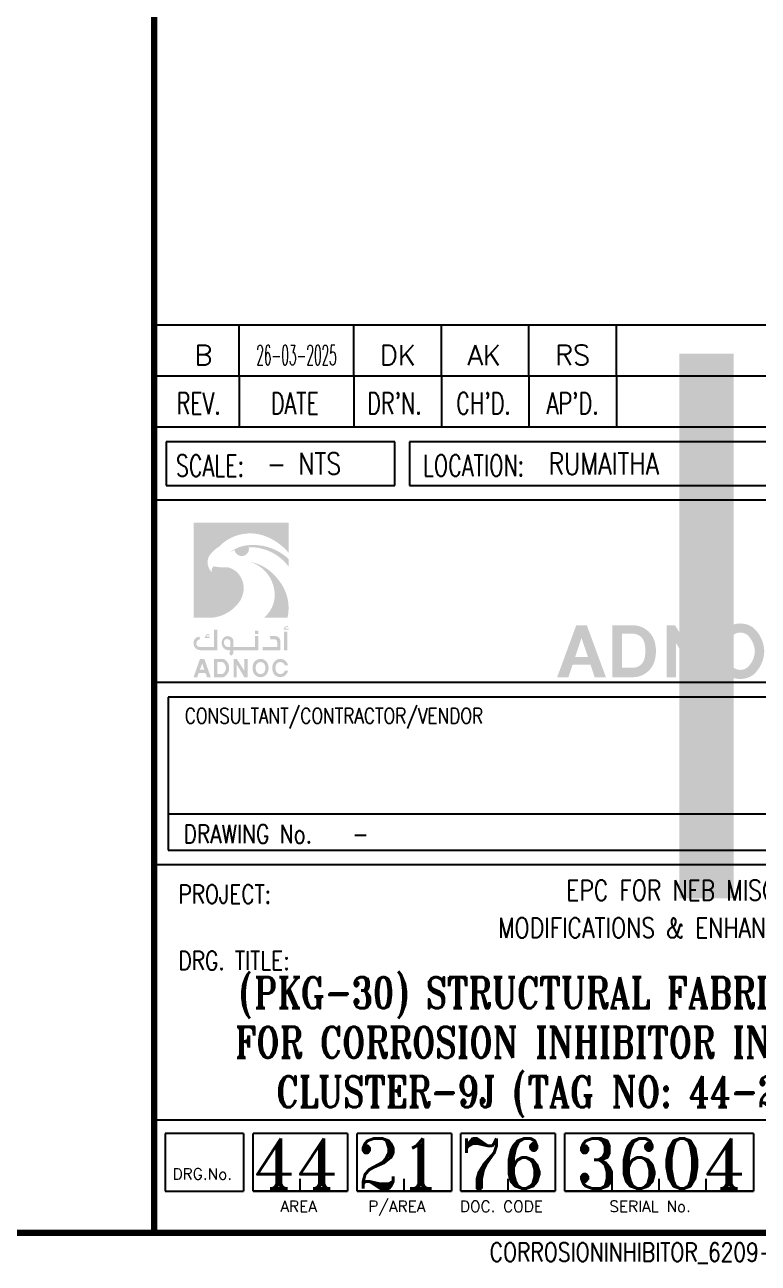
# Model space of a CAD drawing. Header units: millimetres. Extents: x 0 to 16187, y -20471 to 6290.
# Drawn here: x 9804.8 to 9923.4, y 5090.6 to 5290.7 of the extents above; entities that cross this region are included whole.
import ezdxf
from ezdxf.enums import TextEntityAlignment as Align

# ---------------------------------------------------------------- set-up
doc = ezdxf.new("R2018")
doc.units = ezdxf.units.MM
doc.layers.add('BORDER1', color=3, linetype='Continuous')
doc.layers.add('BORDER2', color=7, linetype='Continuous')
doc.styles.add('ROMANC', font='ROMANC', dxfattribs={"height": 5})
doc.styles.add('ROMANS', font='ROMANS.shx', dxfattribs={"width": 0.8})
doc.styles.add('ROMANT', font='ROMANT', dxfattribs={"height": 4})

# ---------------------------------------------------------------- blocks, each defined once
blk = doc.blocks.new('ADNOC_Onshore_LOGO')
at = {"true_color": 0x1859a9}
h = blk.add_hatch(color=154, dxfattribs=at)
h.dxf.hatch_style = 1
edge = h.paths.add_edge_path(flags=16)
edge.add_line((8.809633501006948, 6.339022585343979), (8.809633501006948, 7.244151699944286))
edge.add_arc((8.01872146127076, 6.875329453682199), 0.8726807571715267, 25.00082740925573, 45.45304250286584)
edge.add_arc((8.360491648595623, 7.222547643053), 0.3854771734675378, 45.453042502864, 136.5041640548824)
edge.add_arc((8.571947134533897, 7.021913084540413), 0.6769692807413564, 136.5041640548818, 204.0870017151842)
edge.add_arc((8.581378139115555, 7.026129209361657), 0.6872997965042595, 204.0870017151867, 268.6415385141252)
edge.add_arc((8.687358772960799, 11.49523283885697), 5.157659865438126, 268.6415385141243, 271.3584614858757)
edge = h.paths.add_edge_path()
edge.add_line((11.03269527592948, 5.783131421342996), (8.407880294770763, 5.783131421342996))
edge.add_arc((8.380877311208042, 6.942760267998954), 1.159943198229084, 225.0767776931474, 271.3339418454846, ccw=False)
edge.add_arc((8.532646805249968, 6.921259575820773), 1.257886051082602, 157.5084446206665, 219.4815521570176, ccw=False)
edge.add_arc((8.195926273111048, 7.224879702482741), 0.8443703929493589, 121.58797371901451, 167.8593971045186, ccw=False)
edge.add_arc((8.39132111091469, 6.90712049902991), 1.217398614427693, 69.4269032323395, 121.5879737190127, ccw=False)
edge.add_arc((8.511194438041501, 7.226493570425719), 0.8762699388678041, 1.1546724790712233, 69.42690323234052, ccw=False)
edge.add_line((9.38728644018813, 7.244151699944286), (9.38728644018813, 6.339022585343979))
edge.add_line((9.38728644018813, 6.339022585343979), (10.45504233674827, 6.339022585343979))
edge.add_line((10.45504233674827, 6.339022585343979), (10.45504233674827, 7.689067506265401))
edge.add_arc((9.314110834823788, 7.272271494871497), 1.214678396612672, 20.06785714534811, 29.37925771364127)
edge.add_line((10.37257123035386, 7.868178533168452), (10.91262231195639, 8.081558388345199))
edge.add_arc((10.55625239035329, 7.765260268425391), 0.4764913658065698, 0.8173275390420258, 41.59083704852043, ccw=False)
edge.add_line((11.03269527592948, 7.772057214213259), (11.03269527592948, 5.783131421342996))
h.paths.add_polyline_path([(13.78118503011674, 4.897009186455507), (14.26240424671459, 4.897009186455507), (14.26240424671459, 5.378228403053375), (13.78118503011674, 5.378228403053375)], flags=17)
h.paths.add_polyline_path([(10.54526748404142, 4.897009186455507), (11.02648670063929, 4.897009186455507), (11.02648670063929, 5.378228403053375), (10.54526748404142, 5.378228403053375)])
h.paths.add_polyline_path([(9.72726894306173, 4.897009186455507), (10.2084881596596, 4.897009186455507), (10.2084881596596, 5.378228403053375), (9.72726894306173, 5.378228403053375)])
edge = h.paths.add_edge_path()
edge.add_line((12.02686474945584, 5.378228403053375), (12.02686474945584, 7.989560259015759))
edge.add_line((12.02686474945584, 7.989560259015759), (12.60451768863705, 7.989560259015759))
edge.add_line((12.60451768863705, 7.989560259015759), (12.60451768863705, 6.339022585343979))
edge.add_line((12.60451768863705, 6.339022585343979), (13.7489792490412, 6.339022585343979))
edge.add_line((13.7489792490412, 6.339022585343979), (13.7489792490412, 7.989560259015759))
edge.add_line((13.7489792490412, 7.989560259015759), (14.32663218822239, 7.989560259015759))
edge.add_line((14.32663218822239, 7.989560259015759), (14.32663218822239, 6.339022585343979))
edge.add_line((14.32663218822239, 6.339022585343979), (15.47109374862656, 6.339022585343979))
edge.add_line((15.47109374862656, 6.339022585343979), (15.47109374862656, 9.159138096633733))
edge.add_line((15.47109374862656, 9.159138096633733), (16.04874668780776, 9.159138096633733))
edge.add_line((16.04874668780776, 9.159138096633733), (16.04874668780776, 5.783131421342996))
edge.add_line((16.04874668780776, 5.783131421342996), (12.60451768863705, 5.783131421342996))
edge.add_line((12.60451768863705, 5.783131421342996), (12.60451768863705, 5.378228403053375))
edge.add_arc((11.96593689799754, 5.316711136106063), 0.6415370607427482, -74.55357926435852, 5.502571885262682, ccw=False)
edge.add_line((12.1368020408865, 4.698346435260373), (11.40766252293546, 4.698346435260373))
edge.add_line((11.40766252293546, 4.698346435260373), (11.40766252293546, 5.253479852557003))
edge.add_line((11.40766252293546, 5.253479852557003), (11.81598058031643, 5.253479852557003))
edge.add_arc((11.85526118742738, 5.427698378879926), 0.1785918839397113, 257.2941266257276, 343.9187553648218)
edge = h.paths.add_edge_path()
edge.add_line((22.17267162254804, 5.783131421342996), (19.86835778245898, 5.783131421342996))
edge.add_arc((19.91806830270981, 6.885896019723037), 1.103884457388499, 91.14448351792652, 267.4189630810605, ccw=False)
edge.add_line((19.89601967077214, 7.989560259015759), (20.0134877018104, 7.53651359433084))
edge.add_arc((19.99541254891893, 6.930180707043821), 0.6066022431197094, 88.29248358235122, 198.5558577907972)
edge.add_arc((20.02218039487051, 6.93916613008276), 0.6348379546226339, 198.5558577907976, 250.9702124136795)
edge.add_line((19.81518533614248, 6.339022585343979), (21.59501868336682, 6.339022585343979))
edge.add_line((21.59501868336682, 6.339022585343979), (21.59501868336682, 9.159138096633733))
edge.add_line((21.59501868336682, 9.159138096633733), (22.17267162254804, 9.159138096633733))
edge.add_line((22.17267162254804, 9.159138096633733), (22.17267162254804, 5.783131421342996))
edge = h.paths.add_edge_path(flags=16)
edge.add_line((24.20016726920312, 6.339022585343979), (24.20016726920312, 7.244151699944286))
edge.add_arc((23.40925522946694, 6.875329453682204), 0.8726807571715213, 25.00082740925551, 45.45304250286569)
edge.add_arc((23.7510254167918, 7.222547643053001), 0.3854771734675372, 45.45304250286392, 136.5041640548822)
edge.add_arc((23.96248090273009, 7.02191308454043), 0.6769692807413532, 136.5041640548836, 204.0870017151859)
edge.add_arc((23.97191190731175, 7.026129209361646), 0.6872997965042527, 204.0870017151859, 268.6415385141243)
edge.add_arc((24.07789254115698, 11.49523283885667), 5.157659865437824, 268.6415385141243, 271.3584614858757)
edge = h.paths.add_edge_path()
edge.add_line((24.77782020838432, 5.783131421342996), (24.77782020838432, 5.477521951262406))
edge.add_arc((23.95458769089798, 5.549029490086621), 0.8263323217420376, 295.03812487634445, 355.03564017939283, ccw=False)
edge.add_arc((23.78745280832632, 6.2812068315455), 1.568462794705652, 250.75972128392272, 289.2402787160774, ccw=False)
edge.add_arc((23.54251773912543, 5.579437991990412), 0.8251777267169691, 179.6059486479495, 250.75972128392232, ccw=False)
edge.add_line((22.71735952775055, 5.585113101715859), (23.28936944030623, 5.585113101715859))
edge.add_arc((23.72681071459389, 5.608241398088996), 0.4380522646255081, 183.0265115002609, 298.5439137754276)
edge.add_arc((23.661417768594, 5.728460400409529), 0.5749056383708709, 298.5439137754295, 339.5716563366996)
edge.add_line((24.20016726920312, 5.527797826360345), (24.20016726920312, 5.783131421342996))
edge.add_line((24.20016726920312, 5.783131421342996), (23.79841406296692, 5.783131421342996))
edge.add_arc((23.77141107940423, 6.942760267998904), 1.159943198229033, 225.0767776931463, 271.3339418454834, ccw=False)
edge.add_arc((23.92318057344616, 6.921259575820787), 1.257886051082601, 157.5084446206671, 219.4815521570184, ccw=False)
edge.add_arc((23.58646004130723, 7.224879702482739), 0.8443703929493576, 121.58797371901429, 167.8593971045185, ccw=False)
edge.add_arc((23.78185487911087, 6.907120499029924), 1.217398614427678, 69.42690323233973, 121.5879737190129, ccw=False)
edge.add_arc((23.90172820623768, 7.226493570425712), 0.8762699388678101, 1.154672479071678, 69.42690323234069, ccw=False)
edge.add_line((24.77782020838432, 7.244151699944286), (24.77782020838432, 6.339022585343979))
edge.add_line((24.77782020838432, 6.339022585343979), (25.84557610494448, 6.339022585343979))
edge.add_line((25.84557610494448, 6.339022585343979), (25.84557610494448, 7.689067506265401))
edge.add_arc((24.70464460301999, 7.27227149487141), 1.21467839661271, 20.06785714535182, 29.37925771364497)
edge.add_line((25.76310499855006, 7.868178533168452), (26.30315608015257, 8.081558388345199))
edge.add_arc((25.94678615854946, 7.765260268425381), 0.4764913658065763, 0.8173275390432195, 41.59083704852122, ccw=False)
edge.add_line((26.42322904412566, 7.772057214213259), (26.42322904412566, 5.783131421342996))
edge.add_line((26.42322904412566, 5.783131421342996), (24.77782020838432, 5.783131421342996))
edge = h.paths.add_edge_path()
edge.add_arc((27.683387393782, 6.630902491959298), 0.9435546456859061, 70.6879956399971, 115.1759073993671, ccw=False)
edge.add_arc((27.78294465790193, 6.915002580503211), 0.6425155964751676, 16.08083605086398, 70.6879956399963, ccw=False)
edge.add_line((28.40031981092612, 7.092975084396917), (28.40031981092612, 6.339022585343979))
edge.add_line((28.40031981092612, 6.339022585343979), (26.9150793183253, 6.339022585343979))
edge.add_line((26.9150793183253, 6.339022585343979), (26.9150793183253, 5.783131421342996))
edge.add_line((26.9150793183253, 5.783131421342996), (28.97797275010733, 5.783131421342996))
edge.add_line((28.97797275010733, 5.783131421342996), (28.97797275010733, 7.039257647871837))
edge.add_arc((27.95057486469857, 7.044599867192786), 1.027411774435968, 359.7020785558229, 419.6390245326378)
edge.add_arc((27.8065390527945, 6.798713211452599), 1.31237942625273, 59.63902453263737, 118.7191359566332)
edge.add_line((27.17591918302951, 7.949651236851459), (27.28200040006323, 7.484825117651381))
h.paths.add_polyline_path([(17.21680014508564, 5.783131421342996), (16.63914720590443, 5.783131421342996), (16.63914720590443, 9.159138096633733), (17.21680014508564, 9.159138096633733)])
h.paths.add_polyline_path([(30.22158480971314, 5.783131421342996), (29.64393187053195, 5.783131421342996), (29.64393187053195, 9.159138096633733), (30.22158480971314, 9.159138096633733)])
h.paths.add_polyline_path([(25.94200982752781, 8.462440879976345), (26.42322904412566, 8.462440879976345), (26.42322904412566, 8.943660096574206), (25.94200982752781, 8.943660096574206)])
h.paths.add_polyline_path([(8.48773227023699, 8.462440879976345), (8.968951486834843, 8.462440879976345), (8.968951486834843, 8.943660096574206), (8.48773227023699, 8.943660096574206)])
h.paths.add_polyline_path([(7.669733729257299, 8.462440879976345), (8.150952945855163, 8.462440879976345), (8.150952945855163, 8.943660096574206), (7.669733729257299, 8.943660096574206)])
edge = h.paths.add_edge_path(flags=17)
edge.add_line((21.15852891507673, 7.723859025780046), (20.6591736163443, 7.723859025780046))
edge.add_arc((20.79261535420897, 7.841758931980388), 0.178064834502468, 160.2758732714833, 221.461593126994, ccw=False)
edge.add_arc((20.83324680181703, 7.812707685530518), 0.2265275944702712, 23.228006061210294, 156.8253331104694, ccw=False)
edge.add_line((21.0414126746372, 7.902048160397753), (21.14700963409467, 7.902048160397753))
edge.add_arc((20.84286094389182, 7.891610302287251), 0.3043277421367306, 1.965520880203656, 83.73685662996695)
edge.add_arc((20.84927590427085, 7.759526198256402), 0.4354200812868274, 86.47312075399518, 148.8504606702437)
edge.add_arc((20.75994027380711, 7.807989987436041), 0.3339293820917556, 148.0380570896327, 194.5924817586635)
edge.add_line((20.43678270617946, 7.723859025780046), (20.30589390537241, 7.723859025780046))
edge.add_line((20.30589390537241, 7.723859025780046), (20.30589390537241, 7.524581449217097))
edge.add_line((20.30589390537241, 7.524581449217097), (21.15852891507673, 7.524581449217097))
edge.add_line((21.15852891507673, 7.524581449217097), (21.15852891507673, 7.723859025780046))
edge = h.paths.add_edge_path()
edge.add_line((30.28571852900836, 9.630480649262203), (29.78636323027596, 9.630480649262203))
edge.add_arc((29.91980496814062, 9.748380555462553), 0.1780648345024733, 160.2758732714849, 221.4615931269959, ccw=False)
edge.add_arc((29.96043641574867, 9.719329309012682), 0.2265275944702675, 23.22800606121001, 156.8253331104693, ccw=False)
edge.add_line((30.16860228856884, 9.808669783879914), (30.27419924802631, 9.808669783879914))
edge.add_arc((29.97005055782347, 9.79823192576941), 0.3043277421367272, 1.965520880204014, 83.73685662996758)
edge.add_arc((29.97646551820251, 9.666147821738573), 0.4354200812868132, 86.47312075399694, 148.8504606702452)
edge.add_arc((29.88712988773876, 9.714611610918181), 0.333929382091755, 148.0380570896294, 194.5924817586604)
edge.add_line((29.56397232011111, 9.630480649262203), (29.43308351930406, 9.630480649262203))
edge.add_line((29.43308351930406, 9.630480649262203), (29.43308351930406, 9.43120307269924))
edge.add_line((29.43308351930406, 9.43120307269924), (30.28571852900836, 9.43120307269924))
edge.add_line((30.28571852900836, 9.43120307269924), (30.28571852900836, 9.630480649262203))
edge = h.paths.add_edge_path()
edge.add_line((26.22982967771049, 2.636968686913833), (26.22982967771049, 0.1013404909406743))
edge.add_line((26.22982967771049, 0.101340490940674), (26.77715411507763, 0.101340490940674))
edge.add_line((26.77715411507763, 0.101340490940674), (26.77715411507763, 1.65934573925698))
edge.add_arc((27.48777161562524, 1.430031596605723), 0.7467008826192773, 120.02712451423099, 162.1152647871201, ccw=False)
edge.add_arc((27.34743908818102, 1.67282914133993), 0.4662657457554371, 56.98610864265851, 120.0271245142306, ccw=False)
edge.add_arc((27.4325848425043, 1.80387253789667), 0.3099897998763357, 26.441334593337388, 56.98610864265743, ccw=False)
edge.add_line((27.71014684387841, 1.941905184109706), (27.74053858646388, 2.6745580244139))
edge.add_arc((27.62382909312056, 1.837199898840676), 0.8454523855900798, 82.0653325629798, 114.13305943469)
edge.add_arc((27.72041635184797, 1.621610195206741), 1.081689594474379, 114.1330594346913, 150.3055167095028)
edge.add_line((26.78077508348049, 2.157452210706542), (26.78077508348049, 2.636968686913833))
edge.add_line((26.78077508348049, 2.636968686913833), (26.22982967771049, 2.636968686913833))
edge = h.paths.add_edge_path()
edge.add_arc((16.50238104490382, 1.803872537896658), 0.3099897998763397, 355.8965605440185, 416.9861086426603)
edge.add_arc((16.41723529058052, 1.672829141339921), 0.466265745755448, 56.98610864265867, 120.0271245142308)
edge.add_arc((16.55756781802474, 1.430031596605737), 0.7467008826192703, 120.027124514232, 162.115264787121)
edge.add_line((15.84695031747713, 1.65934573925698), (15.84695031747713, 0.1013404909406739))
edge.add_line((15.84695031747713, 0.101340490940674), (15.29341576295255, 0.101340490940674))
edge.add_line((15.29341576295255, 0.101340490940674), (15.29341576295255, 2.569234187285773))
edge.add_line((15.29341576295255, 2.569234187285773), (15.84695031747713, 2.569234187285773))
edge.add_line((15.84695031747713, 2.569234187285773), (15.85057128587999, 2.157452210706542))
edge.add_arc((16.79021255424747, 1.621610195206752), 1.08168959447437, 114.13305943469169, 150.3055167095032, ccw=False)
edge.add_arc((16.69362529552008, 1.837199898840675), 0.8454523855900906, 64.45901676619337, 114.1330594346918, ccw=False)
edge.add_arc((16.77389615882297, 2.005181933449827), 0.6592767280866965, 6.460772938083323, 64.4590167661936, ccw=False)
edge.add_line((17.42898590375231, 2.079365693701748), (17.42898590375231, 0.1013404909406741))
edge.add_line((17.42898590375231, 0.101340490940674), (16.8115761825661, 0.101340490940674))
edge.add_line((16.8115761825661, 0.101340490940674), (16.8115761825661, 1.781690498464374))
edge = h.paths.add_edge_path()
edge.add_line((29.66813996698011, 0.8483427138323312), (30.24082827194025, 0.8483427138323312))
edge.add_arc((29.60886275243024, 0.8204214928006526), 0.6325820203210475, -65.49763573331597, 2.529771594972374, ccw=False)
edge.add_arc((29.22722075856366, 1.486893058847231), 1.399108509275022, 233.7695943070437, 297.4057106183664, ccw=False)
edge.add_arc((29.34912907503962, 1.357188184524148), 1.3776938216494, 134.7414142997316, 226.4720767823354, ccw=False)
edge.add_arc((29.15570716775061, 1.608948370900346), 1.063465725021259, 104.26673583315241, 136.8878306869026, ccw=False)
edge.add_arc((29.17612092776819, 1.537408230540642), 1.137832225966817, 12.805560524169323, 104.3752052798653, ccw=False)
edge.add_line((30.2856528182888, 1.789600931399245), (30.2856528182888, 1.14834159587808))
edge.add_line((30.2856528182888, 1.14834159587808), (28.66366728496038, 1.14834159587808))
edge.add_arc((29.23098858365748, 1.036557299346714), 0.5782293532037085, 168.853299858458, 206.3903004142566)
edge.add_arc((29.19050520721424, 1.033506633009798), 0.5408242723520933, 208.007336934171, 332.9941322309592)
edge.add_arc((29.61997505780924, 0.8146254099793382), 0.05879383517473051, 332.99413223095, 394.9935110790291)
edge = h.paths.add_edge_path()
edge.add_line((22.72166074393514, 0.101340490940674), (22.71988341931199, 2.079365693701748))
edge.add_arc((22.06479367438266, 2.005181933449836), 0.6592767280866881, 6.460772938082519, 64.45901676619295)
edge.add_arc((21.98452281107977, 1.837199898840664), 0.8454523855901029, 64.45901676619356, 114.1330594346919)
edge.add_arc((22.08111006980715, 1.621610195206752), 1.08168959447437, 114.1330594346917, 150.3055167095032)
edge.add_line((21.14146880143967, 2.157452210706542), (21.14146880143967, 3.462040505988072))
edge.add_line((21.14146880143967, 3.462040505988072), (20.59052339566967, 3.462040505988072))
edge.add_line((20.59052339566967, 3.462040505988072), (20.59052339566967, 0.1013404909406739))
edge.add_line((20.59052339566967, 0.101340490940674), (21.13784783303682, 0.101340490940674))
edge.add_line((21.13784783303682, 0.101340490940674), (21.13784783303682, 1.65934573925698))
edge.add_arc((21.84846533358442, 1.430031596605733), 0.7467008826192709, 120.02712451423159, 162.1152647871207, ccw=False)
edge.add_arc((21.7081328061402, 1.672829141339933), 0.4662657457554346, 56.98610864265868, 120.0271245142307, ccw=False)
edge.add_arc((21.79327856046348, 1.803872537896668), 0.3099897998763361, -4.103439455983221, 56.98610864265828, ccw=False)
edge.add_line((22.10247369812576, 1.781690498464374), (22.10247369812576, 0.1013404909406739))
edge.add_line((22.10247369812576, 0.101340490940674), (22.72166074393514, 0.101340490940674))
edge = h.paths.add_edge_path(flags=16)
edge.add_arc((24.47935985179831, 1.374965504856752), 0.8038558529836055, 247.6508901577132, 292.349109842229, ccw=False)
edge.add_arc((24.48184389417033, 1.073559352105281), 0.5388688645612407, 204.8015894429307, 235.1210168617894, ccw=False)
edge.add_arc((25.28218470213523, 1.368057374597866), 1.390608838565759, 180.2288846668025, 201.9826712435612, ccw=False)
edge.add_arc((24.98774177762285, 1.356957375910031), 1.096168842107897, 155.1984105570876, 179.7101758178748, ccw=False)
edge.add_arc((24.48184389417045, 1.590732046248411), 0.5388688645612928, 124.8789831382422, 155.198410557087, ccw=False)
edge.add_arc((24.47935985179822, 1.289325893496846), 0.8038558529836014, 67.65089015777602, 112.34910984229211, ccw=False)
edge.add_arc((24.47687580942647, 1.590732046247973), 0.5388688645611707, 24.801589442970283, 55.12101686192523, ccw=False)
edge.add_arc((23.97097792597372, 1.356957375910021), 1.096168842107911, 0.2898241821216061, 24.801589442912814, ccw=False)
edge.add_arc((23.67653500146132, 1.368057374597882), 1.390608838565788, 338.0173287564386, 359.7711153331935, ccw=False)
edge.add_arc((24.47687580942645, 1.073559352105504), 0.5388688645611597, 304.8789831380996, 335.19841055703927, ccw=False)
edge = h.paths.add_edge_path()
edge.add_arc((24.47935985179829, 1.520866308782555), 1.443401536080802, 245.0078041661441, 294.99219583385593, ccw=False)
edge.add_arc((24.48184389417046, 1.219460156030968), 1.178414547658509, 204.8015894429119, 238.6940351228773, ccw=False)
edge.add_arc((24.6248266488477, 1.368516911880511), 1.372803716115384, 180.2510328602671, 207.9471923749473, ccw=False)
edge.add_arc((24.62815859512185, 1.356492851235112), 1.376135607035752, 152.0873521020709, 179.7497984361091, ccw=False)
edge.add_arc((24.48184389417044, 1.506378072058372), 1.178414547658492, 121.305964877122, 155.1984105570874, ccw=False)
edge.add_arc((24.47935985179829, 1.204971919306778), 1.443401536080802, 65.00780416614413, 114.9921958338559, ccw=False)
edge.add_arc((24.47687580942615, 1.50637807205836), 1.178414547658501, 24.801589442913098, 58.69403512287852, ccw=False)
edge.add_arc((24.33056110847474, 1.356492851235134), 1.376135607035745, 0.25020156389001613, 27.91264789792831, ccw=False)
edge.add_arc((24.33389305474889, 1.368516911880489), 1.372803716115377, 332.0528076250535, 359.74896713973374, ccw=False)
edge.add_arc((24.47687580942613, 1.21946015603098), 1.178414547658517, 301.3059648771223, 335.19841055708764, ccw=False)
edge = h.paths.add_edge_path()
edge.add_arc((18.92944890416692, 1.527473941091075), 0.6691688918318205, 33.10592908019231, 108.0234014153863, ccw=False)
edge.add_line((19.48998639055666, 1.892966392651016), (20.04358949674672, 1.892966392651016))
edge.add_arc((19.25280614416062, 1.845023063045573), 0.792235365015327, 3.469461226363092, 55.94849257854921)
edge.add_arc((19.05741306057999, 1.121349702533322), 1.520822958785363, 65.15502981669626, 123.2287142742329)
edge.add_arc((18.62912713902108, 1.874147402257662), 0.6586611895935787, 127.9543278440507, 227.0545679978139)
edge.add_arc((18.82833083706874, 2.248015339344766), 1.073588737116367, 232.8763585252366, 269.0388656831607)
edge.add_arc((18.7920095768503, -0.1736712221525289), 1.348373235472319, 66.7623553085727, 89.22182333187982, ccw=False)
edge.add_arc((19.25012170959817, 0.8264009995423423), 0.2500790238135, 8.317716164817398, 72.81621859349048, ccw=False)
edge.add_arc((19.20867116380595, 0.8203409287791762), 0.2919702186416285, -61.82150919830502, 8.317716164820808, ccw=False)
edge.add_arc((19.02646254361049, 1.160465102733307), 0.6778256773065428, 241.8215091983069, 298.1784908016928, ccw=False)
edge.add_arc((18.8715875991994, 0.8713640027002478), 0.3498535833005699, 186.2259600740529, 241.8215091983063, ccw=False)
edge.add_line((18.5237974773005, 0.8334224574259785), (17.90259544347492, 0.8334224574259785))
edge.add_arc((18.65213948188466, 0.8065725373987811), 0.7500247887377128, 177.948446642527, 252.7359222380383)
edge.add_arc((18.9488685366749, 1.761367834480762), 1.749865871753698, 252.7359222380381, 287.264077761962)
edge.add_arc((19.27585716605785, 0.8286516350542584), 0.7629528052127441, 284.6010027386968, 404.9939217593831)
edge.add_arc((19.19127106248953, 0.6071699561238377), 0.9841395841058728, 50.63999418822146, 85.78654909831702)
edge.add_arc((19.53181744673686, 5.849080630845641), 4.26886687366907, 259.2459675005859, 266.39737771017053, ccw=False)
edge.add_arc((18.79529550995784, 1.911178568307251), 0.2629337680531095, 106.09448748386001, 256.8048441946752, ccw=False)
edge = h.paths.add_edge_path()
edge.add_arc((13.67255757560605, 1.830078867902607), 2.091402791302316, 181.3257593283692, 229.4133770975392)
edge.add_arc((13.12747826147529, 1.410933896808995), 1.425483021959252, 235.100162178646, 304.8998378213531)
edge.add_arc((12.58239894734503, 1.830078867902378), 2.091402791301815, 310.5866229024539, 358.6742406716245)
edge.add_arc((12.5823989473445, 1.733302129026119), 2.091402791302342, 1.325759328368635, 49.41337709753919)
edge.add_arc((13.12747826147529, 2.15244710011974), 1.425483021959252, 55.1001621786469, 124.899837821354)
edge.add_arc((13.67255757560559, 1.733302129026336), 2.091402791301856, 130.5866229024548, 178.6742406716248)
edge = h.paths.add_edge_path(flags=16)
edge.add_arc((13.67255757560603, 1.830078867902636), 1.48475333561863, 181.8676101230098, 228.6117171020606)
edge.add_arc((13.12747826147528, 1.328274390046746), 0.7518635257751303, 234.5029455404847, 305.4970544595153)
edge.add_arc((12.58239894734452, 1.830078867902641), 1.484753335618634, 311.3882828979392, 358.1323898769901)
edge.add_arc((12.5823989473445, 1.733302129026084), 1.484753335618656, 1.867610123009545, 48.61171710206034)
edge.add_arc((13.12747826147528, 2.23510660688199), 0.7518635257751303, 54.50294554048469, 125.4970544595153)
edge.add_arc((13.67255757560606, 1.73330212902609), 1.484753335618652, 131.3882828979398, 178.1323898769907)
edge = h.paths.add_edge_path()
edge.add_arc((8.318737833485905, 1.936003267034772), 1.759538296132645, 17.38003244945127, 45.95922929575666)
edge.add_arc((8.628415729710618, 2.256227791975044), 1.31406759475781, 45.9592292957571, 134.040770704243)
edge.add_arc((8.938093625935341, 1.936003267034731), 1.759538296132682, 134.0407707042427, 159.5360577009722)
edge.add_arc((9.431613022982942, 1.780873407666532), 2.276311586525229, 160.220790688654, 196.4749932999074)
edge.add_arc((8.938093625935341, 1.627377729893996), 1.759538296132678, 196.2394596529834, 225.9592292957572)
edge.add_arc((8.628415729710609, 1.307153204953696), 1.314067594757811, 225.9592292957576, 314.0407707042434)
edge.add_arc((8.318737833485883, 1.627377729893978), 1.759538296132661, 314.0407707042438, 348.0027685819756)
edge.add_line((10.03984367139376, 1.261632312592731), (9.35565698799358, 1.261632312592731))
edge.add_arc((8.126121234876248, 1.710679626981086), 1.30896969359615, 312.7207573864137, 339.9369489557039, ccw=False)
edge.add_arc((8.628415729710612, 1.166210935160992), 0.5681960339560114, 227.2427872331776, 312.7572127668224, ccw=False)
edge.add_arc((9.130710224544977, 1.710679626981092), 1.308969693596155, 176.890209480138, 227.2792426135864, ccw=False)
edge.add_arc((9.13071022454497, 1.852701369947664), 1.308969693596148, 132.7207573864139, 183.1097905198624, ccw=False)
edge.add_arc((8.628415729710607, 2.397170061767749), 0.568196033956017, 47.24278723317752, 132.7572127668224, ccw=False)
edge.add_arc((8.126121234876257, 1.852701369947631), 1.308969693596165, 22.744864953188483, 47.27924261358743, ccw=False)
edge.add_line((9.333299720118546, 2.35878610941462), (9.997943504541333, 2.461591822706089))
edge = h.paths.add_edge_path()
edge.add_arc((5.627063099021511, 1.830078867902629), 2.091402791302325, 181.3257593283698, 229.4133770975398)
edge.add_arc((5.081983784890758, 1.410933896808987), 1.425483021959242, 235.100162178646, 304.8998378213531)
edge.add_arc((4.536904470760471, 1.830078867902371), 2.091402791301824, 310.5866229024546, 358.6742406716252)
edge.add_arc((4.536904470759969, 1.73330212902614), 2.091402791302321, 1.325759328368441, 49.413377097539)
edge.add_arc((5.081983784890749, 2.152447100119755), 1.425483021959242, 55.10016217864649, 124.8998378213536)
edge.add_arc((5.62706309902106, 1.73330212902632), 2.091402791301879, 130.5866229024545, 178.6742406716244)
edge = h.paths.add_edge_path(flags=16)
edge.add_arc((5.627063099021506, 1.830078867902643), 1.484753335618648, 181.8676101230094, 228.6117171020602)
edge.add_arc((5.08198378489074, 1.328274390046757), 0.751863525775144, 234.5029455404847, 305.4970544595153)
edge.add_arc((4.536904470759966, 1.830078867902631), 1.484753335618644, 311.3882828979403, 358.1323898769911)
edge.add_arc((4.536904470759967, 1.733302129026117), 1.484753335618643, 1.867610123008935, 48.61171710205971)
edge.add_arc((5.08198378489074, 2.23510660688199), 0.7518635257751443, 54.50294554048471, 125.4970544595153)
edge.add_arc((5.627063099021505, 1.733302129026105), 1.484753335618647, 131.3882828979397, 178.1323898769906)
h.paths.add_polyline_path([(2.23729520617103, 1.266077010044442), (0.8543837902692921, 3.462040505988072), (0.3176256446250676, 3.462040505988072), (0.3176256446250676, 0.101340490940674), (0.9291475218015002, 0.101340490940674), (0.9291475218015002, 2.294602273292365), (2.304650060122768, 0.101340490940674), (2.854099248215526, 0.101340490940674), (2.854099248215526, 3.462040505988072), (2.23729520617103, 3.462040505988072)])
edge = h.paths.add_edge_path()
edge.add_arc((-1.871701915535537, 1.987818896111767), 1.47466791594786, 18.61953824241698, 91.40967132582273, ccw=False)
edge.add_arc((-2.992601095756508, 1.745667278407342), 2.617365199146763, 0.7885959671792193, 15.807517095688297, ccw=False)
edge.add_arc((-2.992601095756499, 1.817713718521407), 2.617365199146755, 344.1924829043116, 359.21140403282084, ccw=False)
edge.add_arc((-1.871701915535541, 1.57556210081698), 1.474667915947862, 268.5903286741774, 341.38046175758313, ccw=False)
edge.add_line((-1.9079801087061, 0.101340490940674), (-3.196222682628633, 0.101340490940674))
edge.add_line((-3.196222682628633, 0.101340490940674), (-3.196222682628633, 3.462040505988072))
edge.add_line((-3.196222682628633, 3.462040505988072), (-1.9079801087061, 3.462040505988072))
edge = h.paths.add_edge_path(flags=16)
edge.add_line((-2.578220822100974, 0.7170952323599433), (-1.886162168277327, 0.7170952323599433))
edge.add_arc((-1.861828217192506, 1.480067366751244), 0.763360084778485, 268.1732488225971, 343.7264220372696)
edge.add_arc((-3.261194529628078, 1.815215771555519), 2.201703215940456, 345.5591860322625, 374.4408139677375)
edge.add_arc((-1.861828217192511, 2.150364176359796), 0.7633600847784888, 16.27357796273012, 91.82675117740257)
edge.add_line((-1.886162168277327, 2.913336310751101), (-2.578220822100974, 2.913336310751101))
edge.add_line((-2.578220822100974, 2.913336310751101), (-2.578220822100974, 0.7170952323599433))
h.paths.add_polyline_path([(-5.602503390763776, 1.405265761228658), (-5.189343159305917, 2.636968686913833), (-4.776182927848062, 1.405265761228658)], flags=16)
h.paths.add_polyline_path([(-4.84828030505081, 3.462040505988072), (-3.612200483356393, 0.101340490940674), (-4.338796561995087, 0.101340490940674), (-4.614900304207726, 0.9244540463667761), (-5.763786014404129, 0.9244540463667761), (-6.03988975661677, 0.101340490940674), (-6.766485835255448, 0.101340490940674), (-5.530406013561052, 3.462040505988072)])
edge = h.paths.add_edge_path(flags=16)
edge.add_line((29.77474148542352, 1.611793977287669), (28.65923477543515, 1.611793977287669))
edge.add_arc((29.72537005625394, 1.356957375909909), 1.096168842107968, 155.1984105570822, 166.5569154741725, ccw=False)
edge.add_arc((29.2194721728015, 1.590732046248457), 0.5388688645612638, 124.87898313824621, 155.1984105570909, ccw=False)
edge.add_arc((29.21698813042926, 1.289325893496824), 0.803855852983624, 67.65089015777602, 112.349109842292, ccw=False)
edge.add_arc((29.21450408805753, 1.590732046247967), 0.5388688645611761, 24.801589442970794, 55.121016861925625, ccw=False)
edge.add_arc((28.70860620460476, 1.356957375910055), 1.096168842107909, 13.443084525820382, 24.801589442910824, ccw=False)
edge = h.paths.add_edge_path()
edge.add_line((-24.20263076180645, 3.947609198877957), (-25.72579132720312, 3.947609198877959))
edge.add_arc((-26.97461152551455, 5.437453149783684), 1.944013087857433, 309.9704840691775, 378.4625328853269)
edge.add_arc((-27.28978813965397, 5.408274363007666), 2.253363207795264, 16.62806979373718, 73.08101547517643)
edge.add_arc((-27.17672378404074, 4.684375709952294), 2.930422583408647, 36.698440555906075, 79.32733898042909, ccw=False)
edge.add_arc((-26.99554120986842, 4.568945651401804), 2.861189919968368, -12.542289903652772, 40.72332626596278, ccw=False)
edge = h.paths.add_edge_path(flags=17)
edge.add_line((-29.23936717956244, 2.716438395056706), (-29.4236645085868, 2.716438395056706))
edge.add_arc((-29.37441509452981, 2.759951776931503), 0.06571848436429129, 160.2758732714847, 221.4615931269936, ccw=False)
edge.add_arc((-29.35941922427958, 2.749229817759084), 0.0836046612845822, 23.228006061208873, 156.8253331104681, ccw=False)
edge.add_line((-29.28259133349286, 2.782202754931463), (-29.24361860679804, 2.782202754931464))
edge.add_arc((-29.35587092768646, 2.778350449017453), 0.1123184036820852, 1.965520880202851, 83.73685662996725)
edge.add_arc((-29.35350335480468, 2.729602097610644), 0.1607007238902531, 86.47312075399836, 148.8504606702467)
edge.add_arc((-29.38647450405046, 2.74748865438269), 0.1232434968818548, 148.0380570896269, 194.5924817586583)
edge.add_line((-29.50574244156703, 2.716438395056706), (-29.55404964176932, 2.716438395056706))
edge.add_line((-29.55404964176932, 2.716438395056706), (-29.55404964176932, 2.642890912556309))
edge.add_line((-29.55404964176932, 2.642890912556309), (-29.23936717956244, 2.642890912556309))
edge.add_line((-29.23936717956244, 2.642890912556309), (-29.23936717956244, 2.716438395056706))
edge = h.paths.add_edge_path(flags=17)
edge.add_arc((-26.63136600871186, 5.399840801273635), 3.109418693546802, 36.51817115467599, 91.49789206004215)
edge.add_arc((-27.16782949404057, 8.401771617355942), 0.4674587593831376, -170.46037474875413, 13.159809508557828, ccw=False)
edge.add_arc((-26.74027374575886, 6.206418800533013), 2.296724053416853, 112.7603273918462, 122.4955925144864)
edge.add_arc((-26.53933765914779, 6.35016206230976), 2.296724053416776, 100.49605300916289, 128.6618487234109, ccw=False)
edge.add_arc((-26.4249198291519, 5.297107181975371), 3.35394019648834, 46.88045414892781, 99.14073338470718, ccw=False)
edge.add_line((-24.13242516431573, 7.745245873577204), (-24.13242516431573, 7.250186517075699))
edge = h.paths.add_edge_path()
edge.add_arc((-28.48335195890562, 5.71935324383503), 1.54849929566917, 48.539557234234394, 73.5553473783861, ccw=False)
edge.add_arc((-28.57999969706465, 5.814508682625397), 1.547118426671254, 0.5076740447142924, 43.517567627421215, ccw=False)
edge.add_arc((-28.72220962362869, 5.923936935930957), 1.691977371946797, 318.127169810757, 356.75688030226104, ccw=False)
edge.add_arc((-29.32212854890323, 6.386953475814611), 2.448380669092235, 274.92412827445844, 319.4297732230371, ccw=False)
edge.add_line((-29.11196813550206, 3.947609198877959), (-30.28571852900842, 3.947609198877959))
edge.add_line((-30.28571852900842, 3.947609198877959), (-30.28571852900842, 10.10134049094067))
edge.add_line((-30.28571852900842, 10.10134049094067), (-24.13242516431573, 10.10134049094067))
edge.add_line((-24.13242516431573, 10.10134049094067), (-24.13242516431573, 8.143551142687276))
edge.add_arc((-26.97509020211501, 5.762224140698487), 3.708296483228824, 39.95322226163258, 65.52892825436669)
edge.add_arc((-26.62199532302985, 6.604166951840004), 2.795855244988619, 64.96772397017178, 136.4197336950067)
edge.add_arc((-27.63911825118109, 6.850481410758871), 1.960226234339272, 120.9532800497675, 148.1396218256332)
edge.add_arc((-28.46686769658049, 7.535286518919657), 0.9073258855079082, 157.3164298522796, 224.6844058410385)
edge.add_arc((-28.71598271672162, 6.97605916323672), 0.40375082567413, 133.6943622256921, 191.2554163841985, ccw=False)
edge.add_arc((-28.20912882408212, 11.8875384095643), 4.685904999358332, 260.3465848964512, 272.0073928847842)
h.paths.add_polyline_path([(-26.2996563462948, 2.907056620204796), (-26.09126480729048, 2.907056620204796), (-26.09126480729048, 3.104909920567725), (-26.2996563462948, 3.104909920567725)])
edge = h.paths.add_edge_path()
edge.add_line((-24.14031192419248, 3.251808299148024), (-24.32460925321685, 3.251808299148024))
edge.add_arc((-24.27535983915985, 3.295321681022822), 0.06571848436428862, 160.2758732714841, 221.4615931269956, ccw=False)
edge.add_arc((-24.26036396890962, 3.284599721850403), 0.08360466128458185, 23.228006061209328, 156.8253331104687, ccw=False)
edge.add_line((-24.1835360781229, 3.317572659022781), (-24.14456335142809, 3.317572659022783))
edge.add_arc((-24.25681567231651, 3.313720353108771), 0.1123184036820853, 1.965520880203077, 83.73685662996725)
edge.add_arc((-24.25444809943472, 3.264972001701963), 0.1607007238902533, 86.4731207539971, 148.850460670246)
edge.add_arc((-24.2874192486805, 3.282858558474008), 0.1232434968818581, 148.0380570896276, 194.5924817586579)
edge.add_line((-24.40668718619708, 3.251808299148024), (-24.45499438639936, 3.251808299148024))
edge.add_line((-24.45499438639936, 3.251808299148024), (-24.45499438639936, 3.178260816647627))
edge.add_line((-24.45499438639936, 3.178260816647627), (-24.14031192419248, 3.178260816647627))
edge.add_line((-24.14031192419248, 3.178260816647627), (-24.14031192419248, 3.251808299148024))
h.paths.add_polyline_path([(-24.4289659264251, 1.849638350455161), (-24.22057438742078, 1.849638350455161), (-24.21709457486624, 3.038465254444961), (-24.42548611387056, 3.038465254444961)])
edge = h.paths.add_edge_path(flags=16)
edge.add_arc((-28.0362989890761, 2.341806937127579), 0.283847541775412, 141.7786293500493, 271.2769693040459, ccw=False)
edge.add_arc((-28.11584838791075, 2.336739465890304), 0.2307040463010955, 25.82043143454979, 128.4467116910442, ccw=False)
edge.add_line((-27.90817702322612, 2.437223102715998), (-27.90817702322612, 2.058029889459483))
edge.add_line((-27.90817702322612, 2.058029889459483), (-28.02997331213813, 2.058029889459483))
edge = h.paths.add_edge_path()
edge.add_line((-26.2996563462948, 2.75877704975261), (-26.09126480729048, 2.75877704975261))
edge.add_line((-26.09126480729048, 2.75877704975261), (-26.09126480729048, 1.849638350455161))
edge.add_line((-26.09126480729048, 1.849638350455161), (-27.69978548422179, 1.849638350455161))
edge.add_line((-27.69978548422179, 1.849638350455161), (-27.69978548422179, 1.702394249762905))
edge.add_arc((-28.05006150009676, 1.775959335742654), 0.3579177407903227, 313.91981131206086, 348.1391050190269, ccw=False)
edge.add_arc((-27.8423355020084, 1.560249418284574), 0.05845011520856125, 229.7729706706497, 313.91981131205864, ccw=False)
edge.add_arc((-27.712154386615, 1.714150638149617), 0.260025679900858, 190.5746216322824, 229.7729706706498, ccw=False)
edge.add_arc((-27.92184037834978, 1.675005093821258), 0.04671700972882035, 100.52650904588722, 190.5746216322819, ccw=False)
edge.add_arc((-28.31979146783007, 1.854366464091938), 0.4116415990460452, 341.0863612221108, 359.3418864517055)
edge.add_arc((-27.99248060061545, 2.317635952280347), 0.4755300710520468, 227.6539306120822, 280.2115640770248, ccw=False)
edge.add_arc((-27.98481570089186, 2.320447419526411), 0.4827858571803844, 133.4236835166598, 227.2063668704907, ccw=False)
edge.add_arc((-28.0727624183233, 2.37614216712839), 0.3827382881517365, 12.967882727511096, 129.5898623754816, ccw=False)
edge.add_line((-27.69978548422179, 2.462030489067755), (-27.69978548422179, 2.058029889459483))
edge.add_line((-27.69978548422179, 2.058029889459483), (-26.2996563462948, 2.058029889459483))
edge.add_line((-26.2996563462948, 2.058029889459483), (-26.2996563462948, 2.75877704975261))
edge = h.paths.add_edge_path()
edge.add_line((-28.74875198837968, 3.178260816647627), (-28.95714352738401, 3.178260816647627))
edge.add_line((-28.95714352738401, 3.178260816647627), (-28.95714352738401, 2.058029889459483))
edge.add_line((-28.95714352738401, 2.058029889459483), (-29.91293572917207, 2.058029889459483))
edge.add_arc((-29.89093559008592, 2.268832216586947), 0.2119472274934597, 175.6653213046509, 264.0419615771555, ccw=False)
edge.add_arc((-29.83728883519256, 2.287283066352946), 0.2649988764860178, 96.85872831593781, 180.5257033288525, ccw=False)
edge.add_line((-29.86893545099977, 2.550385510748287), (-29.89528707358117, 2.719448225545132))
edge.add_arc((-29.89203688869452, 2.322773376763257), 0.3966881638742466, 90.46944672713057, 187.0586230832265)
edge.add_arc((-29.83883632533412, 2.296049320976193), 0.4474245321474534, 182.8213230339935, 266.1426874286222)
edge.add_line((-29.86893545099977, 1.849638350455161), (-28.74875198837968, 1.849638350455161))
edge.add_line((-28.74875198837968, 1.849638350455161), (-28.74875198837968, 3.178260816647627))
edge = h.paths.add_edge_path()
edge.add_line((-25.8100771331089, 2.058029889459483), (-24.87410859927203, 2.058029889459483))
edge.add_line((-24.87410859927203, 2.058029889459483), (-24.87410859927203, 2.378626506163172))
edge.add_arc((-25.03595271265292, 2.388261074327864), 0.1621306323301232, 356.5932070088891, 449.4990907924084)
edge.add_line((-25.0345353012358, 2.550385510748287), (-25.31624535911483, 2.550385510748287))
edge.add_line((-25.31624535911483, 2.550385510748287), (-25.34145438421769, 2.75877704975261))
edge.add_line((-25.34145438421769, 2.75877704975261), (-24.98445123210163, 2.75877704975261))
edge.add_arc((-24.99405170426488, 2.428794524049079), 0.3301221536574585, 5.9651401693103026, 88.33351353407312, ccw=False)
edge.add_line((-24.66571706026771, 2.463101926846275), (-24.66571706026771, 1.849638350455161))
edge.add_line((-24.66571706026771, 1.849638350455161), (-25.8100771331089, 1.849638350455161))
edge.add_line((-25.8100771331089, 1.849638350455161), (-25.8100771331089, 2.058029889459483))
edge = h.paths.add_edge_path()
edge.add_arc((-24.67233559130135, 0.6092797299697146), 0.3012932066039019, 195.29058116846, 341.9301248244595, ccw=False)
edge.add_arc((-24.33198955951313, 0.6958267017028464), 0.6524450821396287, 165.2601191292519, 194.7398808707481, ccw=False)
edge.add_arc((-24.67233559130135, 0.7823736734359567), 0.3012932066039063, 17.014163061374177, 164.7094188315358, ccw=False)
edge.add_line((-24.38422924874051, 0.8705345021632223), (-24.17140141585067, 0.8705345021632214))
edge.add_arc((-25.00144843507844, 0.6958267017029679), 0.8482339710661002, 11.88608414574641, 15.6876488832891)
edge.add_arc((-24.67235109932773, 0.782253857575313), 0.5080590567628055, 16.33925206791027, 163.7154060561038)
edge.add_arc((-24.33198955951313, 0.6958267017029114), 0.8590911189122465, 164.5478066105642, 195.452193389499)
edge.add_arc((-24.67235109932775, 0.609399545830292), 0.5080590567627381, 196.2845939439799, 343.6607479319854)
edge.add_arc((-25.00144843507847, 0.6958267017029669), 0.84823397106612, 344.3123511166272, 347.7482876691391)
edge.add_line((-24.17253319210251, 0.515825619393135), (-24.38590248294618, 0.515825619393135))
edge = h.paths.add_edge_path()
edge.add_arc((-25.95058319688012, 0.7822538575753069), 0.5080590567628073, 16.33925206791093, 163.7154060561031)
edge.add_arc((-25.61022165706552, 0.6958267017029114), 0.8590911189122465, 164.5478066105642, 195.452193389499)
edge.add_arc((-25.95058319688014, 0.609399545830292), 0.5080590567627381, 196.2845939439799, 343.6607479319854)
edge.add_arc((-26.27968053263085, 0.6958267017029752), 0.8482339710661153, 344.3123511166265, 375.6876488832883)
edge = h.paths.add_edge_path(flags=16)
edge.add_arc((-25.95056768885373, 0.7823736734359629), 0.3012932066039082, 15.29058116846042, 164.7094188315373)
edge.add_arc((-25.61022165706552, 0.6958267017028464), 0.6524450821396287, 165.2601191292519, 194.7398808707481)
edge.add_arc((-25.95056768885373, 0.6092797299697135), 0.3012932066039071, 195.2905811684597, 344.7094188315397)
edge.add_arc((-26.27968053263084, 0.6958267017028387), 0.6415879342934733, 345.0048835621694, 374.9951164378306)
h.paths.add_polyline_path([(-26.78952103285484, 0.1013404909406721), (-26.78952103285484, 1.290312912465005), (-26.99948118205171, 1.290312912465005), (-26.99948118205171, 0.5186399306375191), (-27.48884089931401, 1.290312912465005), (-27.69837784898598, 1.290312912465005), (-27.69837784898598, 0.1013404909406721), (-27.48884089931401, 0.1013404909406721), (-27.48884089931401, 0.9253001242884891), (-26.99948118205171, 0.1013404909406721)])
edge = h.paths.add_edge_path(flags=16)
edge.add_line((-28.74748059909537, 1.080480332206526), (-28.44467174332163, 1.080480332206313))
edge.add_arc((-28.44467174332181, 0.9364739591259166), 0.1440063730803969, 50.0609268967832, 89.99999999992929, ccw=False)
edge.add_arc((-28.64616308364343, 0.6958267017028202), 0.4578691818517825, -50.06092689683442, 50.06092689682811, ccw=False)
edge.add_arc((-28.44467174332176, 0.4551794442797651), 0.1440063730803978, 270.0000000000721, 309.93907310317195, ccw=False)
edge.add_line((-28.44467174332158, 0.3111730711993681), (-28.74748059909537, 0.3111730711991509))
edge.add_line((-28.74748059909537, 0.3111730711991509), (-28.74748059909537, 1.080480332206526))
edge = h.paths.add_edge_path()
edge.add_arc((-28.64616308361914, 0.695826701702315), 0.6677017621102597, 300.661583581768, 419.3384164180991)
edge.add_arc((-28.37909609512691, 1.146306539374137), 0.1440063730803957, 59.33841641624704, 89.99999999752919)
edge.add_line((-28.3790960951207, 1.290312912454531), (-28.95907070305443, 1.290312912465005))
edge.add_line((-28.95907070305443, 1.290312912465005), (-28.95907070305443, 0.1013404909406721))
edge.add_line((-28.95907070305443, 0.1013404909406721), (-28.37909609511899, 0.1013404909511172))
edge.add_arc((-28.37909609512519, 0.2453468640315152), 0.144006373080398, 270.0000000024665, 300.6615835823409)
h.paths.add_polyline_path([(-29.58471093165433, 0.5910896061617272), (-29.72656905351778, 0.9930950845574857), (-29.86842717538122, 0.5910896061617272)], flags=16)
h.paths.add_polyline_path([(-29.41189017819895, 0.1013404909406721), (-29.16741957802714, 0.1013404909406721), (-29.58697951869749, 1.290312912465005), (-29.86615858833807, 1.290312912465005), (-30.28571852900842, 0.1013404909406721), (-30.04124792883661, 0.1013404909406721), (-29.94248968775322, 0.3812071170508531), (-29.51064841928233, 0.3812071170508531)])
at = {"color": 154, "true_color": 0x1859a9, "style": 'ROMANT', "width": 0.8, "flags": 3}
blk.add_attdef('LOGO_VER', text='', height=1, dxfattribs=at).set_placement((-27.28927117126499, -1.12714792647607), align=Align.CENTER)
blk = doc.blocks.new('*U609')
at = {"layer": 'BORDER1', "color": 154, "true_color": 0x1859a9, "const_width": 1}
blk.add_lwpolyline([(1.8094395070475, 811), (1144, 811), (1144, 0), (0, 0), (0, 811)], close=True, dxfattribs=at)
blk.add_lwpolyline([(979.0000000799992, 2.220446049250313e-16), (979.0000000799992, 810.9999999999999)], dxfattribs=at)
at = {"layer": 'BORDER2'}
for p, q in [((1144, 146.6901017846605), (978.5682109308464, 146.6901017846605)), ((992.7110680668466, 138.4401017886605), (992.7110680668466, 146.6901017846605)), ((1011.302540400128, 138.4401017886605), (1011.302540400128, 146.6901017846605)), ((1025.445397536128, 138.4401017886605), (1025.445397536128, 146.6901017846605)), ((1039.588254672129, 138.4401017886605), (1039.588254672129, 146.6901017846605)), ((1053.731111808129, 138.4401017886605), (1053.731111808129, 146.6901017846605)), ((1144, 138.4401017886605), (978.5682109308464, 138.4401017886605)), ((992.7110680668466, 138.4401017886605), (992.7110680668466, 130.1901017926605)), ((1011.302540400128, 138.4401017886605), (1011.302540400128, 130.1901017926605)), ((1025.445397536128, 138.4401017886605), (1025.445397536128, 130.1901017926605)), ((1039.588254672129, 138.4401017886605), (1039.588254672128, 130.1901017926605)), ((1053.731111808129, 138.4401017886605), (1053.731111808129, 130.1901017926605)), ((1144, 130.1901017926605), (978.5682109308464, 130.1901017926605)), ((980.9253537868462, 127.8329589366605), (980.9253537868462, 120.7615303686605)), ((1017.925353786846, 127.8329589366605), (980.9253537868462, 127.8329589366605)), ((1017.925353786846, 120.7615303686605), (1017.925353786846, 127.8329589366605)), ((1086.996782306846, 127.8329589366605), (1020.282496642846, 127.8329589366605)), ((1020.282496642846, 127.8329589366605), (1020.282496642846, 120.7615303686605)), ((980.9253537868462, 120.7615303686605), (1017.925353786846, 120.7615303686605)), ((1020.282496642846, 120.7615303686605), (1086.996782306846, 120.7615303686605)), ((1144, 118.4043875126605), (978.5682109308464, 118.4043875126605)), ((1143.568210850846, 88.94010181266049), (978.5682109308464, 88.94010181266049)), ((981.2477188627381, 86.58295895666049), (981.2477188627381, 61.83295896866048)), ((1141.533433070737, 86.58295895666049), (981.2477188627381, 86.58295895666049)), ((981.2477188627381, 67.7258161086605), (1141.533433070737, 67.7258161086605)), ((981.2477188627381, 61.83295896866048), (1141.533433070737, 61.83295896866048)), ((1143.568210850846, 59.47581611266047), (978.5682109308464, 59.47581611266047)), ((1143.568210850846, 18.22581613266046), (978.5682109308464, 18.22581613266046)), ((993.4414710450064, 16.0352859834252), (980.7789962539746, 16.0352859834252)), ((980.7789962539746, 16.0352859834252), (980.7789962539746, 6.721365983425208)), ((993.4414710450064, 16.0352859834252), (993.4414710450064, 6.721365983425208)), ((995.0014710450068, 6.72136598342518), (995.0014710450068, 16.03528598342518)), ((1010.242431045006, 16.03528598342515), (995.0014710450068, 16.03528598342518)), ((1010.242431045006, 16.03528598342515), (1010.242431045006, 6.72136598342518)), ((1027.043391045006, 16.03528598342515), (1011.802431045006, 16.03528598342518)), ((1011.802431045006, 6.72136598342518), (1011.802431045006, 16.03528598342518)), ((1027.043391045006, 16.03528598342515), (1027.043391045006, 6.72136598342518)), ((1043.844351045005, 16.03528598342512), (1028.603391045006, 16.03528598342515)), ((1028.603391045006, 6.721365983425152), (1028.603391045006, 16.03528598342515)), ((1043.844351045005, 16.03528598342512), (1043.844351045005, 6.721365983425152)), ((1045.404351045006, 6.721365983425123), (1045.404351045006, 16.03528598342512)), ((1075.886271045005, 16.03528598342512), (1045.404351045006, 16.03528598342512)), ((1075.886271045005, 16.03528598342512), (1075.886271045005, 6.721365983425123)), ((1002.621951045006, 6.721365983425152), (1002.621951045006, 8.720882658302592)), ((1019.422911045006, 6.721365983425152), (1019.422911045006, 8.720882658302592)), ((1036.223871045006, 6.721365983425123), (1036.223871045006, 8.720882658302564)), ((1053.024831045005, 6.721365983425123), (1053.024831045005, 8.720882658302536)), ((1060.645311045006, 6.721365983425095), (1060.645311045006, 8.720882658302536)), ((1068.265791045005, 6.721365983425095), (1068.265791045005, 8.720882658302536)), ((980.7789962539746, 6.721365983425208), (993.4414710450064, 6.72136598342518)), ((995.0014710450068, 6.721365983425152), (1010.242431045006, 6.721365983425152)), ((1010.242431045006, 6.72136598342518), (995.0014710450068, 6.72136598342518)), ((1027.043391045006, 6.72136598342518), (1011.802431045006, 6.72136598342518)), ((1011.802431045006, 6.721365983425152), (1027.043391045006, 6.721365983425152)), ((1028.603391045006, 6.721365983425123), (1043.844351045005, 6.721365983425123)), ((1043.844351045005, 6.721365983425152), (1028.603391045006, 6.721365983425152)), ((1045.404351045006, 6.721365983425123), (1075.886271045005, 6.721365983425123)), ((1075.886271045005, 6.721365983425123), (1045.404351045006, 6.721365983425123))]:
    blk.add_line(p, q, dxfattribs=at)
at = {"layer": 'BORDER2', "xscale": 2.5, "yscale": 2.5, "zscale": 2.5}
blk.add_blockref('ADNOC_Onshore_LOGO', (1061.068210890846, 89.54724466266049), dxfattribs=at)
at = {"layer": 'BORDER2', "style": 'ROMANS', "width": 0.7}
for s, p in [('REV.', (986.1892302638917, 134.0628316166581)), ('DATE', (1001.730986537944, 134.0628316166581)), ("DR'N.", (1017.847678623054, 134.0628316166581)), ("CH'D.", (1032.252884414637, 134.0628316166581)), ("AP'D.", (1046.658090206221, 134.0628316166581))]:
    blk.add_text(s, height=3.5, dxfattribs=at).set_placement(p, align=Align.MIDDLE_CENTER)
at = {"layer": 'BORDER2', "style": 'ROMANS'}
for s, height, width, p in [('SCALE:', 3.5, 0.7, (982.5009408583164, 122.2286178517278)), ('LOCATION:', 3.5, 0.7, (1022.446211363863, 122.2700426785192)), ('CONSULTANT/CONTRACTOR/VENDOR ', 2.5, 0.8, (983.9367517924948, 82.32832595536695)), ('DRAWING No.', 3, 0.8, (983.727980694066, 62.96417764697191)), ('PROJECT:', 3, 0.8, (982.8836878721031, 53.24945401120451)), ('DRG. TITLE:', 3, 0.8, (982.8836878721031, 42.50272880120949))]:
    blk.add_text(s, height=height, dxfattribs=dict(at, width=width)).set_placement(p)
for s, height, p in [('DRG.No.', 1.8106, (981.9675986608881, 8.619413215164183)), ('AREA', 1.810626048, (999.3993026523885, 3.382552167802579)), ('P/AREA', 1.810626048, (1013.605091355023, 3.382552167802579)), ('DOC. CODE', 1.810626048, (1028.429315140493, 3.382552167802551)), ('SERIAL No.', 1.810626048, (1052.586585588459, 3.382552167802523))]:
    blk.add_text(s, height=height, dxfattribs=at).set_placement(p)
at = {"layer": 'BORDER2', "insert": (1143.204793222806, -4.905792706131308), "char_height": 3, "attachment_point": 9, "style": 'ROMANS'}
blk.add_mtext('CORROSIONINHIBITOR_6209-04_ASSEMBLY_EXPORT_01.04.2025.DWG', dxfattribs=at)
at = {"layer": 'BORDER2', "flags": 8}
for tag, height, style, p in [('REV-A', 3.24, 'ROMANS', (986.9282778829383, 140.2530397182669)), ('RE-A', 8.064, 'ROMANT', (1084.634961895852, 7.17204102400288))]:
    blk.add_attdef(tag, text='', height=height, dxfattribs=dict(at, style=style)).set_placement(p, align=Align.CENTER)
at = {"layer": 'BORDER2', "style": 'ROMANS', "width": 3.830216453570641}
blk.add_attdef('DATE-A', text='', height=3.24, dxfattribs=at).set_placement((995.5063797379989, 140.2530397182669), (1008.507228728976, 140.2530397182669), align=Align.FIT)
at = {"layer": 'BORDER2'}
for tag, height, style, p in [('DRN-A', 3.24, 'ROMANS', (1018.380015771281, 140.2530397182669)), ('CHD-A', 3.24, 'ROMANS', (1032.348360605113, 140.2530397182669)), ('APD-A', 3.24, 'ROMANS', (1046.640709253839, 140.2530397182669)), ('CONS_CONT_VEND', 4.2, 'ROMANC', (1061.390575966738, 72.83468077449595))]:
    blk.add_attdef(tag, text='', height=height, dxfattribs=dict(at, style=style)).set_placement(p, align=Align.CENTER)
at = {"layer": 'BORDER2', "style": 'ROMANS', "width": 0.8}
for tag, p, height in [('1:X', (997.2302812124753, 122.552011911554), 3.5), ('LOC', (1042.735042679951, 122.552011911554), 3.5), ('PROJ_NO', (1118.63757586463, 122.552011911554), 3.5), ('CONS_DRG_NO', (1011, 63), 3)]:
    blk.add_attdef(tag, p, '', height=height, dxfattribs=at)
at = {"layer": 'BORDER2', "lineweight": 30, "width": 0.8, "flags": 104}
blk.add_attdef('COMMENTS-A', text='', height=2.2, dxfattribs=at).set_placement((1055.209968003616, 142.0744315684458), align=Align.MIDDLE_LEFT)
at = {"layer": 'BORDER2', "style": 'ROMANS', "width": 0.8}
for tag, p in [('PROJECT_TITLE_1', (1061.068210890846, 55.3534808592422)), ('PROJECT_TITLE_2', (1061.068210890846, 49.30052221051124))]:
    blk.add_attdef(tag, text='', height=3.5, dxfattribs=at).set_placement(p, align=Align.MIDDLE)
at = {"layer": 'BORDER2', "style": 'ROMANT', "width": 0.8}
for tag, p in [('DRG_TITLE_1', (1061.068210890846, 36.31229857438004)), ('DRG_TITLE_2', (1061.068210890846, 28.31229857438004)), ('DRG_TITLE_3', (1061.068210890846, 20.31229857438004))]:
    blk.add_attdef(tag, text='', height=5, dxfattribs=at).set_placement(p, align=Align.CENTER)
at = {"layer": 'BORDER2', "style": 'ROMANT'}
for tag, p in [('AR', (995.0014710450068, 7.172041024002866)), ('PA', (1011.738213301433, 7.172041024002866)), ('DC', (1028.447415784789, 7.172041024002837)), ('TS', (1120.839107118789, 7.172041024002908))]:
    blk.add_attdef(tag, p, '', height=8.064, dxfattribs=at)
for tag, p in [('SRNO', (1074.69799186896, 7.172041024002823)), ('SH', (1115.802783516436, 7.176501619330963))]:
    blk.add_attdef(tag, text='', height=8.064, dxfattribs=at).set_placement(p, align=Align.RIGHT)
at = {"layer": 'BORDER2', "style": 'ROMANS', "flags": 2}
blk.add_attdef('TB_VERSION', text='', height=2, dxfattribs=at).set_placement((1, -1), align=Align.TOP_LEFT)

msp = doc.modelspace()

# ---------------------------------------------------------------- block references
at = {"layer": 'BORDER1'}
ref = msp.add_blockref('*U609', (8846.73851714701, 5095.49056330221), dxfattribs=at)
ref.add_attrib('AR', '44', (9841.739988192014, 5102.662604326211), dxfattribs={"layer": 'BORDER2', "height": 8.064, "style": 'ROMANT'})
ref.add_attrib('PA', '21', (9858.476730448441, 5102.662604326211), dxfattribs={"layer": 'BORDER2', "height": 8.064, "style": 'ROMANT'})
ref.add_attrib('DC', '76', (9875.185932931796, 5102.662604326211), dxfattribs={"layer": 'BORDER2', "height": 8.064, "style": 'ROMANT'})
ref.add_attrib('SRNO', '3604', dxfattribs={"layer": 'BORDER2', "height": 8.064, "style": 'ROMANT'}).set_placement((9921.43650901597, 5102.662604326211), align=Align.RIGHT)
ref.add_attrib('DRG_TITLE_1', '(PKG-30) STRUCTURAL FABRICATION DRAWING ', dxfattribs={"layer": 'BORDER2', "height": 5, "style": 'ROMANT', "width": 0.8}).set_placement((9907.80672803786, 5131.802861876589), align=Align.CENTER)
ref.add_attrib('DRG_TITLE_2', 'FOR CORROSION INHIBITOR INJECTION SKID AT ', dxfattribs={"layer": 'BORDER2', "height": 5, "style": 'ROMANT', "width": 0.8}).set_placement((9907.80672803786, 5123.802861876589), align=Align.CENTER)
ref.add_attrib('DRG_TITLE_3', 'CLUSTER-9J (TAG NO: 44-21-U-6209-04)', dxfattribs={"layer": 'BORDER2', "height": 5, "style": 'ROMANT', "width": 0.8}).set_placement((9907.80672803786, 5115.802861876589), align=Align.CENTER)
ref.add_attrib('PROJECT_TITLE_1', 'EPC FOR NEB MISCELLANEOUS', dxfattribs={"layer": 'BORDER2', "height": 3.25, "style": 'ROMANS', "width": 0.8}).set_placement((9919.152584613257, 5150.844044161451), align=Align.MIDDLE)
ref.add_attrib('PROJECT_TITLE_2', 'MODIFICATIONS & ENHANCEMENT PROJECTS', dxfattribs={"layer": 'BORDER2', "height": 3.25, "style": 'ROMANS', "width": 0.8}).set_placement((9919.31248193157, 5144.791085512723), align=Align.MIDDLE)
ref.add_attrib('CONS_DRG_NO', '-', (9857.738517147009, 5158.49056330221), dxfattribs={"layer": 'BORDER2', "height": 3, "style": 'ROMANS', "width": 0.8000000000000002})
ref.add_attrib('LOC', 'RUMAITHA', (9889.473559826962, 5218.042575213763), dxfattribs={"layer": 'BORDER2', "height": 3.5, "style": 'ROMANS', "width": 0.8})
ref.add_attrib('1:X', '- NTS', (9843.968798359492, 5218.042575213763), dxfattribs={"layer": 'BORDER2', "height": 3.5, "style": 'ROMANS', "width": 0.8})
ref.add_attrib('REV-A', 'B', dxfattribs={"layer": 'BORDER2', "height": 3.24, "style": 'ROMANS'}).set_placement((9833.666795029945, 5235.743603020477), align=Align.CENTER)
ref.add_attrib('DATE-A', '26-03-2025', dxfattribs={"layer": 'BORDER2', "height": 3.24, "style": 'ROMANS', "width": 0.4036828685378154}).set_placement((9842.244896885008, 5235.743603020477), (9855.245745875989, 5235.743603020477), align=Align.FIT)
ref.add_attrib('DRN-A', 'DK', dxfattribs={"layer": 'BORDER2', "height": 3.24, "style": 'ROMANS'}).set_placement((9865.118532918292, 5235.743603020477), align=Align.CENTER)
ref.add_attrib('CHD-A', 'AK', dxfattribs={"layer": 'BORDER2', "height": 3.24, "style": 'ROMANS'}).set_placement((9879.086877752125, 5235.743603020477), align=Align.CENTER)
ref.add_attrib('APD-A', 'RS', dxfattribs={"layer": 'BORDER2', "height": 3.24, "style": 'ROMANS'}).set_placement((9893.379226400852, 5235.743603020477), align=Align.CENTER)
lines = msp.add_mtext('\\W0.80000;ISSUED FOR REVIEW\\P', dxfattribs={"layer": 'BORDER2', "insert": (9901.948485150628, 5237.564994870656), "char_height": 88, "attachment_point": 1})
ref.add_attrib('COMMENTS-A', '', (9901.948485150628, 5237.564994870656), dxfattribs={"flags": 104}).embed_mtext(lines)

doc.saveas('drawing.dxf')
